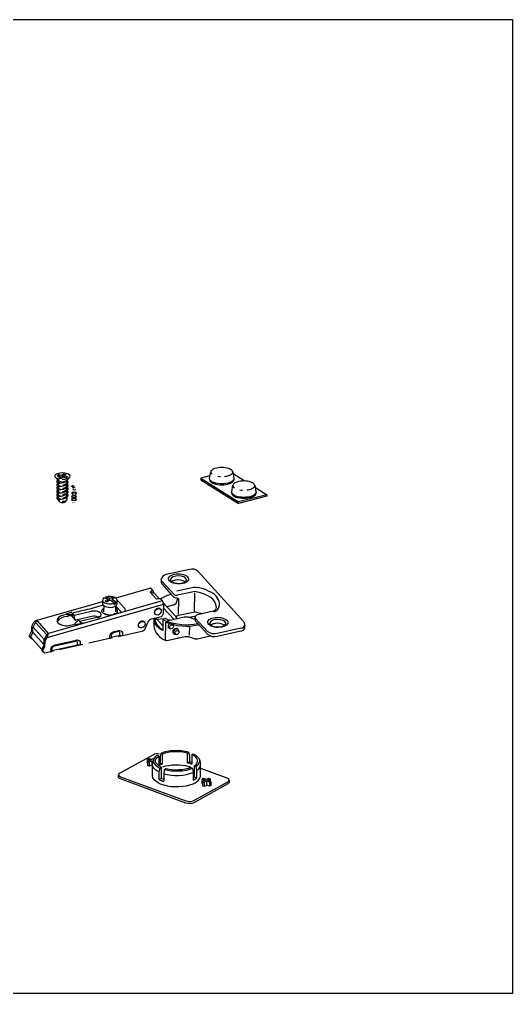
# Model space of a CAD drawing. Header units: centimetres. Extents: x 1543 to 3673, y 1148 to 2594.
# Drawn here: x 2244.13 to 2254.25, y 2525.89 to 2545.89 of the extents above; entities that cross this region are included whole.
import ezdxf

# ---------------------------------------------------------------- set-up
doc = ezdxf.new("R2010")
doc.units = ezdxf.units.CM
doc.linetypes.add('PDF_IMPORT', pattern=[1, 0.8, -0.2])
doc.layers.add('ferramenta', color=250, linetype='Continuous')

msp = doc.modelspace()

# ---------------------------------------------------------------- hatches: boundary and pattern name
at = {"layer": 'ferramenta', "transparency": 33554559}
h = msp.add_hatch(color=256, dxfattribs=at)
h.paths.add_polyline_path([(2245.235, 2536.237), (2245.235, 2536.237), (2245.27, 2536.213), (2245.27, 2536.237)], flags=0)
h.paths.add_polyline_path([(2245.27, 2536.256), (2245.279, 2536.256), (2245.279, 2536.247), (2245.291, 2536.247), (2245.291, 2536.237), (2245.279, 2536.237), (2245.279, 2536.196), (2245.204, 2536.247), (2245.27, 2536.247)], flags=0)
h = msp.add_hatch(color=256, dxfattribs=at)
h.paths.add_polyline_path([(2245.25, 2536.293, 0.419275), (2245.233, 2536.31)], flags=0)
h.paths.add_polyline_path([(2245.288, 2536.275), (2245.258, 2536.297), (2245.257, 2536.297)], flags=0)
h.paths.add_polyline_path([(2245.206, 2536.292, 0.415264), (2245.233, 2536.265)], flags=0)
h.paths.add_polyline_path([(2245.255, 2536.311), (2245.293, 2536.283)], flags=0)
msp.add_hatch(color=256, dxfattribs=at).paths.add_polyline_path([(2245.217, 2535.952), (2245.207, 2535.957), (2245.207, 2535.976), (2245.291, 2535.976), (2245.291, 2535.966), (2245.217, 2535.966)])

# ---------------------------------------------------------------- linework, layer by layer
at = {"layer": 'ferramenta', "transparency": 33554687}
msp.add_lwpolyline([(2234.253, 2545.89), (2254.253, 2545.89), (2254.253, 2525.89), (2234.253, 2525.89)], close=True, dxfattribs=at)
at = {"layer": 'ferramenta', "lineweight": 25, "transparency": 33554687}
for points in [[(2248.507, 2536.605), (2248.532, 2536.468, -0.043809), (2248.533, 2536.46, -0.198855), (2248.52, 2536.427, -0.116535), (2248.445, 2536.381, -0.162287), (2248.121, 2536.381, -0.116535), (2248.046, 2536.427, -0.198855), (2248.033, 2536.46, -0.044362), (2248.034, 2536.468), (2248.059, 2536.605)], [(2248.342, 2536.507, 0.048044), (2248.429, 2536.527, 0.11656), (2248.496, 2536.568, 0.413889), (2248.496, 2536.626, 0.116512), (2248.429, 2536.668, 0.162427), (2248.137, 2536.668, 0.116683), (2248.07, 2536.626, 0.413889), (2248.07, 2536.568, 0.034976), (2248.088, 2536.552)], [(2245.005, 2536.449, 0.005504), (2245.012, 2536.449, 0.080715), (2245.114, 2536.465, 0.116216), (2245.161, 2536.494, 0.413214), (2245.161, 2536.535, 0.116699), (2245.114, 2536.564, 0.162345), (2244.91, 2536.564, 0.11665), (2244.863, 2536.535, 0.414768), (2244.863, 2536.494, 0.116067), (2244.91, 2536.465, 0.030015), (2244.948, 2536.455)], [(2244.863, 2536.495), (2244.929, 2536.425, 0.11576), (2244.955, 2536.409, 0.161825), (2245.069, 2536.409, 0.116837), (2245.095, 2536.425), (2245.162, 2536.495)], [(2244.918, 2536.437, 0.090538), (2244.897, 2536.411, 0.415235), (2244.906, 2536.381, 0.11659), (2244.947, 2536.37, 0.008685), (2244.955, 2536.37, 0.154891), (2245.099, 2536.415, 0.116215), (2245.127, 2536.447, 0.123345), (2245.13, 2536.458, 0.044339), (2245.13, 2536.461)], [(2244.922, 2536.374, 0.106959), (2244.897, 2536.344, 0.415201), (2244.906, 2536.314, 0.11659), (2244.947, 2536.303, 0.008685), (2244.955, 2536.303, 0.154891), (2245.099, 2536.349, 0.116539), (2245.127, 2536.38, 0.412941), (2245.118, 2536.411, 0.048064), (2245.102, 2536.418)], [(2244.952, 2536.511), (2244.938, 2536.547, 0.101842), (2244.911, 2536.529, 0.119134), (2244.906, 2536.521), (2244.969, 2536.507), (2244.937, 2536.483, 0.020191), (2244.942, 2536.481, 0.054171), (2244.989, 2536.471), (2245.021, 2536.496), (2245.085, 2536.482, 0.106606), (2245.114, 2536.501)], [(2244.925, 2536.43), (2244.925, 2536.408, 0.276405), (2244.933, 2536.393, 0.116408), (2244.964, 2536.385)], [(2245.1, 2536.416), (2245.1, 2536.384, -0.124736), (2245.098, 2536.376, -0.116996), (2245.077, 2536.352, -0.095812), (2245.012, 2536.323)], [(2245.029, 2536.494), (2245.036, 2536.558, -0.053601), (2245.082, 2536.548, -0.022598), (2245.088, 2536.546), (2245.055, 2536.522), (2245.118, 2536.508, -0.111268), (2245.114, 2536.501)], [(2248.034, 2536.45, 0.245798), (2248.046, 2536.409, 0.116646), (2248.121, 2536.363, 0.162351), (2248.445, 2536.363, 0.116646), (2248.52, 2536.409, 0.198855), (2248.533, 2536.441, 0.044253), (2248.532, 2536.45)], [(2248.796, 2536.229, 0.048269), (2248.882, 2536.249, 0.116581), (2248.949, 2536.29, 0.41396), (2248.949, 2536.349, 0.116163), (2248.882, 2536.39, 0.162192), (2248.59, 2536.39, 0.116447), (2248.523, 2536.349, 0.413818), (2248.523, 2536.29, 0.035646), (2248.542, 2536.274)], [(2244.922, 2536.307, 0.106959), (2244.897, 2536.277, 0.415573), (2244.906, 2536.247, 0.116571), (2244.947, 2536.236, 0.00579), (2244.955, 2536.236, 0.155013), (2245.099, 2536.282, 0.116862), (2245.127, 2536.314, 0.413826), (2245.118, 2536.344, 0.049129), (2245.102, 2536.351)], [(2244.922, 2536.24, 0.106614), (2244.897, 2536.21, 0.414864), (2244.906, 2536.18, 0.11659), (2244.947, 2536.169, 0.008685), (2244.955, 2536.169, 0.154891), (2245.099, 2536.215, 0.116215), (2245.127, 2536.247, 0.413841), (2245.118, 2536.277, 0.046942), (2245.102, 2536.284)], [(2244.922, 2536.173, 0.10716), (2244.897, 2536.143, 0.415228), (2244.906, 2536.113, 0.11659), (2244.947, 2536.102, 0.008685), (2244.955, 2536.102, 0.154891), (2245.099, 2536.148, 0.115892), (2245.127, 2536.18, 0.413194), (2245.118, 2536.21, 0.046942), (2245.102, 2536.217)], [(2244.925, 2536.373), (2244.925, 2536.341, 0.276333), (2244.933, 2536.326, 0.115799), (2244.964, 2536.318)], [(2244.925, 2536.306), (2244.925, 2536.274, 0.276333), (2244.933, 2536.259, 0.115137), (2244.964, 2536.251), (2244.965, 2536.251)], [(2244.925, 2536.239), (2244.925, 2536.207, 0.276405), (2244.933, 2536.192, 0.115773), (2244.964, 2536.184), (2244.965, 2536.184)], [(2245.1, 2536.349), (2245.1, 2536.317, -0.124736), (2245.098, 2536.309, -0.116996), (2245.077, 2536.285, -0.095678), (2245.012, 2536.256)], [(2245.1, 2536.282), (2245.1, 2536.25, -0.124323), (2245.098, 2536.242, -0.116123), (2245.077, 2536.218, -0.095693), (2245.012, 2536.189)], [(2245.1, 2536.215), (2245.1, 2536.183, -0.124323), (2245.098, 2536.175, -0.116559), (2245.077, 2536.151, -0.095678), (2245.012, 2536.122)], [(2248.96, 2536.327), (2248.985, 2536.19, -0.044253), (2248.986, 2536.182, -0.198855), (2248.973, 2536.149, -0.116535), (2248.898, 2536.103, -0.162351), (2248.574, 2536.103, -0.116535), (2248.5, 2536.149, -0.198855), (2248.486, 2536.182, -0.044249), (2248.487, 2536.19), (2248.512, 2536.327)], [(2244.922, 2536.106, 0.106959), (2244.897, 2536.076, 0.415446), (2244.906, 2536.046, 0.116571), (2244.947, 2536.035, 0.005791), (2244.955, 2536.035, 0.155022), (2245.099, 2536.081, 0.116539), (2245.127, 2536.113, 0.412941), (2245.118, 2536.143, 0.048064), (2245.102, 2536.15)], [(2244.925, 2536.172), (2244.925, 2536.14, 0.276405), (2244.933, 2536.125, 0.116726), (2244.964, 2536.117)], [(2244.925, 2536.105), (2244.925, 2536.073, 0.27602), (2244.933, 2536.059, 0.115799), (2244.964, 2536.05)], [(2244.925, 2536.039), (2244.925, 2536.028, 0.199695), (2244.929, 2536.017, 0.115815), (2244.955, 2536.001, 0.002514), (2244.959, 2536)], [(2244.927, 2536.02), (2244.941, 2535.996, 0.068393), (2244.943, 2535.994, 0.115928), (2244.965, 2535.98, 0.162378), (2245.059, 2535.98, 0.115928), (2245.081, 2535.994, 0.063007), (2245.083, 2535.996), (2245.097, 2536.02)], [(2245.1, 2536.148), (2245.1, 2536.116, -0.124736), (2245.098, 2536.108, -0.116996), (2245.077, 2536.084, -0.095678), (2245.012, 2536.055)], [(2245.1, 2536.081), (2245.1, 2536.028, -0.198512), (2245.095, 2536.017, -0.116105), (2245.069, 2536.001, -0.080257), (2245.012, 2535.992)], [(2248.487, 2536.172, 0.245919), (2248.5, 2536.131, 0.116535), (2248.574, 2536.085, 0.162224), (2248.898, 2536.085, 0.116535), (2248.973, 2536.131, 0.198937), (2248.986, 2536.164, 0.044178), (2248.985, 2536.172)], [(2248.758, 2533.402), (2248.759, 2533.458, 0.190265), (2248.734, 2533.522), (2247.799, 2534.556, 0.254061), (2247.622, 2534.599), (2247.142, 2534.491, 0.355495), (2247.041, 2534.389), (2247.04, 2534.333, 0.192696), (2247.054, 2534.299), (2247.247, 2534.085)], [(2247.017, 2533.997, -0.029838), (2246.998, 2533.993, -0.026477), (2246.942, 2533.99), (2246.814, 2534.131), (2246.866, 2534.119), (2246.882, 2534.114), (2246.882, 2534.12, 0.164459), (2246.868, 2534.167), (2246.831, 2534.208, 0.279508), (2246.818, 2534.214), (2246.107, 2534.011)], [(2247.757, 2534.141, 0.101124), (2247.699, 2534.14), (2247.371, 2534.067, -0.233303), (2247.304, 2534.08), (2247.055, 2534.356, -0.194323), (2247.041, 2534.389)], [(2247.538, 2534.339), (2247.537, 2534.339, -0.090973), (2247.472, 2534.313, -0.193462), (2247.249, 2534.343), (2247.249, 2534.343)], [(2247.536, 2534.338, 0.220337), (2247.323, 2534.376, 0.120608), (2247.251, 2534.343)], [(2247.358, 2534.157), (2247.673, 2534.227, -0.100979), (2247.78, 2534.229)], [(2247.396, 2533.677), (2247.4, 2533.995, 0.031464), (2247.371, 2534.003, 0.020382), (2247.345, 2534.008, -0.183329), (2247.304, 2534.023), (2247.247, 2534.085, 0.084186), (2247.025, 2533.993), (2247.062, 2533.952), (2244.727, 2533.285), (2244.496, 2533.541, 0.198447), (2244.44, 2533.531, 0.093922), (2244.419, 2533.505), (2244.384, 2533.441, 0.118685), (2244.378, 2533.42), (2244.377, 2533.336, -0.118032), (2244.371, 2533.315), (2244.334, 2533.249, 0.117232), (2244.33, 2533.231), (2244.33, 2533.231)], [(2245.944, 2533.943), (2245.945, 2533.986, 0.038699), (2245.892, 2533.948, 0.093707), (2245.927, 2533.93, -0.03862), (2245.98, 2533.967), (2245.981, 2534.01, 0.089353), (2245.9, 2534.029), (2245.899, 2534.009), (2245.906, 2534.005)], [(2245.981, 2534.01, -0.044343), (2245.994, 2534.01, -0.054071), (2246.047, 2534.024, -0.088744), (2246.082, 2534.006, 0.055493), (2246.03, 2533.991)], [(2246.868, 2534.167, 0.05096), (2246.851, 2534.16, 0.061765), (2246.814, 2534.131)], [(2247.004, 2533.994), (2246.891, 2534.118, 0.100466), (2246.882, 2534.124)], [(2244.654, 2533.114, -0.124739), (2244.66, 2533.135), (2244.695, 2533.199), (2247.084, 2533.882), (2247.081, 2533.697, -0.328918), (2247.011, 2533.617), (2246.837, 2533.577, 0.22942), (2246.774, 2533.526), (2246.706, 2533.378, -0.228885), (2246.644, 2533.326)], [(2245.851, 2533.861), (2245.616, 2533.794, 0.001142), (2245.247, 2533.708, 0.187768), (2245.222, 2533.692)], [(2245.835, 2533.968), (2245.834, 2533.897, 0.282928), (2245.878, 2533.842)], [(2245.98, 2533.967, 0.041392), (2245.994, 2533.967, -0.058405), (2246.074, 2533.901), (2246.074, 2533.881, 0.066716), (2246.11, 2533.899), (2246.11, 2533.919, 0.058188), (2246.03, 2533.985), (2246.029, 2533.942), (2246.029, 2533.943)], [(2248.171, 2533.835, -0.155331), (2248.141, 2533.754, -0.123169), (2248.106, 2533.739), (2247.784, 2533.667, 0.348814), (2247.735, 2533.609), (2247.735, 2533.553, 0.199875), (2247.739, 2533.542), (2247.795, 2533.48, -0.143475), (2247.134, 2533.536, -0.024038), (2247.075, 2533.564), (2247.072, 2533.342, -0.218274), (2246.893, 2533.539), (2246.894, 2533.59)], [(2247.4, 2533.995, 0.289041), (2247.357, 2533.964), (2247.348, 2533.913, -0.280849), (2247.275, 2533.861), (2247.152, 2533.833)], [(2245.28, 2533.558, -0.416424), (2245.263, 2533.576), (2245.264, 2533.597, -0.186336), (2245.238, 2533.6, -0.050646), (2245.222, 2533.616), (2245.22, 2533.638, 0.067788), (2245.123, 2533.649), (2245.125, 2533.627, 0.27265), (2244.903, 2533.527)], [(2245.238, 2533.654, 0.099567), (2245.098, 2533.67), (2245.092, 2533.676, -0.413286), (2245.092, 2533.688, -0.154507), (2245.107, 2533.696), (2245.176, 2533.716, -0.253817), (2245.206, 2533.71), (2245.207, 2533.709)], [(2245.252, 2533.658), (2245.252, 2533.627, 0.10486), (2245.258, 2533.607)], [(2245.743, 2533.618, 0.182232), (2245.617, 2533.633), (2245.286, 2533.559)], [(2246.111, 2533.69, 0.417342), (2246.14, 2533.764, 0.19112), (2246.11, 2533.793)], [(2247.024, 2533.783), (2247.023, 2533.784), (2247.02, 2533.786), (2247.017, 2533.789), (2247.014, 2533.791), (2247.011, 2533.793), (2247.007, 2533.795), (2247.003, 2533.796), (2246.999, 2533.798), (2246.995, 2533.798), (2246.991, 2533.799), (2246.987, 2533.799), (2246.982, 2533.799), (2246.978, 2533.799), (2246.974, 2533.798), (2246.969, 2533.797), (2246.964, 2533.796), (2246.96, 2533.795), (2246.955, 2533.793), (2246.951, 2533.791), (2246.946, 2533.789), (2246.942, 2533.787), (2246.938, 2533.784), (2246.934, 2533.781), (2246.93, 2533.778), (2246.926, 2533.775), (2246.923, 2533.771), (2246.92, 2533.767), (2246.916, 2533.763), (2246.914, 2533.759), (2246.911, 2533.755), (2246.908, 2533.751), (2246.906, 2533.747), (2246.904, 2533.742), (2246.903, 2533.738), (2246.901, 2533.734), (2246.9, 2533.729), (2246.9, 2533.725), (2246.899, 2533.72), (2246.899, 2533.716), (2246.899, 2533.712), (2246.9, 2533.708), (2246.9, 2533.704), (2246.901, 2533.7), (2246.903, 2533.696, 0.083741), (2246.911, 2533.682), (2246.916, 2533.677)], [(2247.735, 2533.572, -0.040591), (2247.712, 2533.578), (2247.629, 2533.609, 0.139254), (2247.514, 2533.616), (2247.16, 2533.536)], [(2247.349, 2533.61), (2247.351, 2533.625, -0.276229), (2247.395, 2533.656), (2247.693, 2533.723, -0.102892), (2247.751, 2533.724, -0.033992), (2247.882, 2533.689)], [(2248.672, 2533.39), (2248.191, 2533.283, -0.236917), (2247.99, 2533.322), (2247.74, 2533.598, -0.183912), (2247.735, 2533.609)], [(2248.106, 2533.739, -0.279263), (2248.121, 2533.732, 0.16985), (2248.194, 2533.771)], [(2244.636, 2533.162), (2244.408, 2533.414), (2244.461, 2533.509, -0.137316), (2244.485, 2533.533), (2244.482, 2533.537), (2244.481, 2533.531)], [(2245.247, 2533.597), (2245.247, 2533.593, 0.192693), (2245.252, 2533.581), (2245.268, 2533.564)], [(2245.387, 2533.509), (2245.342, 2533.56, 0.214216), (2245.327, 2533.564), (2245.326, 2533.559, -0.181997), (2245.281, 2533.501, 0.136181), (2245.267, 2533.483), (2245.273, 2533.476, 0.253655), (2245.306, 2533.471), (2245.375, 2533.491)], [(2246.89, 2533.589), (2246.888, 2533.441, 0.303855), (2247.138, 2533.14, -0.234138), (2247.129, 2533.179), (2247.134, 2533.514, 0.14355), (2247.795, 2533.458, 0.135446), (2247.809, 2533.465)], [(2246.918, 2533.589), (2246.918, 2533.545, 0.215957), (2247.072, 2533.361)], [(2247.795, 2533.48), (2247.989, 2533.266, 0.237316), (2248.19, 2533.226), (2248.671, 2533.334)], [(2248.345, 2533.446), (2248.345, 2533.446, -0.091138), (2248.279, 2533.42, -0.19341), (2248.056, 2533.45), (2248.057, 2533.45)], [(2248.343, 2533.446, 0.220131), (2248.131, 2533.483, 0.122187), (2248.058, 2533.45)], [(2244.396, 2533.161), (2244.361, 2533.187, -0.242714), (2244.351, 2533.208), (2244.351, 2533.208)], [(2244.401, 2533.309, -0.118231), (2244.395, 2533.288), (2244.354, 2533.212), (2244.581, 2532.961)], [(2244.632, 2533.054), (2244.633, 2533.138, -0.122364), (2244.639, 2533.159), (2244.691, 2533.254, -0.137542), (2244.715, 2533.278)], [(2244.695, 2533.199, 0.077144), (2244.709, 2533.235, -0.091926), (2244.727, 2533.285)], [(2246.01, 2533.204), (2246.192, 2533.245), (2246.193, 2533.288, 0.291121), (2246.176, 2533.318, 0.179166), (2246.154, 2533.32), (2246.063, 2533.299, 0.31878), (2246.011, 2533.242), (2246.01, 2533.199, -0.326142), (2245.984, 2533.178), (2245.985, 2533.221)], [(2245.985, 2533.221, -0.331419), (2246.072, 2533.322), (2246.163, 2533.343, -0.0864), (2246.185, 2533.346, -0.414351), (2246.248, 2533.28), (2246.247, 2533.237, -0.189764), (2246.192, 2533.245)], [(2247.138, 2533.14, 0.159635), (2247.157, 2533.138), (2247.377, 2533.188), (2247.38, 2533.189), (2247.384, 2533.19), (2247.389, 2533.191), (2247.393, 2533.192), (2247.396, 2533.193), (2247.399, 2533.194), (2247.401, 2533.194), (2247.503, 2533.217, -0.057694), (2247.559, 2533.221, -0.080547), (2247.633, 2533.208), (2247.717, 2533.177, 0.140354), (2247.782, 2533.173), (2248.047, 2533.232)], [(2244.632, 2533.054, -0.116358), (2244.626, 2533.033), (2244.589, 2532.967, 0.121786), (2244.585, 2532.949), (2244.585, 2532.949, 0.196609), (2244.591, 2532.931), (2244.612, 2532.908)], [(2244.606, 2532.926), (2244.606, 2532.926, -0.118597), (2244.611, 2532.943), (2244.647, 2533.01, 0.127626), (2244.653, 2533.031), (2244.654, 2533.114)], [(2244.771, 2532.949, -0.330793), (2244.859, 2533.05), (2245.293, 2533.148, -0.083126), (2245.315, 2533.151, -0.414024), (2245.378, 2533.085), (2245.378, 2533.042, -0.190898), (2245.323, 2533.049)], [(2244.771, 2532.949), (2244.771, 2532.906, 0.319896), (2244.797, 2532.926), (2244.798, 2532.97, -0.316754), (2244.849, 2533.027), (2245.285, 2533.125)], [(2244.797, 2532.931), (2245.323, 2533.049), (2245.323, 2533.093, 0.292088), (2245.306, 2533.123)], [(2247.06, 2530.602, 0.026261), (2247.02, 2530.583, 0.014119), (2247.003, 2530.573)], [(2247.665, 2530.593, 0.022588), (2247.625, 2530.61, 0.020872), (2247.579, 2530.625)], [(2246.993, 2530.282, 0.023646), (2247.042, 2530.261, 0.018976), (2247.091, 2530.245)], [(2246.993, 2530.208, 0.024006), (2247.042, 2530.188, 0.018977), (2247.091, 2530.172)], [(2247.041, 2530.31, 0.007169), (2247.055, 2530.305, 0.013375), (2247.086, 2530.295)], [(2247.693, 2530.198, 0.024527), (2247.735, 2530.218, 0.031018), (2247.773, 2530.242)], [(2247.696, 2530.273, 0.023334), (2247.735, 2530.292, 0.029088), (2247.77, 2530.313)]]:
    msp.add_lwpolyline(points, format="xyb", dxfattribs=at)
for points in [[(2244.938, 2536.547), (2245.003, 2536.533)], [(2244.981, 2536.472), (2244.969, 2536.507)], [(2245.036, 2536.558), (2245.003, 2536.533)], [(2245.007, 2536.485), (2245.003, 2536.533)], [(2245.046, 2536.49), (2245.055, 2536.522)], [(2248.035, 2536.519), (2247.853, 2536.472)], [(2247.853, 2536.472), (2248.627, 2535.984)], [(2247.853, 2536.472), (2247.853, 2536.439), (2248.627, 2535.952)], [(2248.519, 2536.566), (2248.746, 2536.423)], [(2248.974, 2536.28), (2249.207, 2536.132)], [(2249.207, 2536.132), (2248.627, 2535.984)], [(2249.207, 2536.132), (2249.207, 2536.1), (2248.627, 2535.952)], [(2248.627, 2535.952), (2248.627, 2535.984)], [(2245.896, 2534.008), (2245.899, 2534.009)], [(2246.891, 2534.118), (2247.003, 2533.994)], [(2247.724, 2533.743), (2247.729, 2534.119)], [(2245.835, 2533.933), (2244.457, 2533.54)], [(2245.859, 2533.854), (2245.857, 2533.729)], [(2245.945, 2533.986), (2245.945, 2533.993)], [(2246.074, 2533.918), (2246.11, 2533.899)], [(2246.109, 2533.725), (2246.111, 2533.851)], [(2246.224, 2533.722), (2246.111, 2533.847)], [(2246.137, 2533.893), (2246.138, 2533.963)], [(2246.148, 2533.955), (2246.296, 2533.791)], [(2247.162, 2533.822), (2247.081, 2533.911)], [(2247.303, 2533.568), (2247.083, 2533.809)], [(2247.337, 2533.629), (2247.162, 2533.822)], [(2247.162, 2533.822), (2247.162, 2533.822), (2247.162, 2533.822)], [(2247.162, 2533.822), (2247.162, 2533.822)], [(2245.252, 2533.658), (2245.207, 2533.709), (2245.192, 2533.725)], [(2245.22, 2533.618), (2245.225, 2533.612)], [(2245.252, 2533.659), (2245.602, 2533.738)], [(2245.715, 2533.608), (2245.368, 2533.531)], [(2245.768, 2533.637), (2245.768, 2533.637), (2245.768, 2533.636), (2245.768, 2533.636), (2245.768, 2533.635), (2245.767, 2533.634), (2245.766, 2533.633), (2245.765, 2533.632), (2245.764, 2533.631), (2245.763, 2533.629), (2245.761, 2533.628), (2245.759, 2533.626), (2245.757, 2533.625), (2245.754, 2533.623), (2245.751, 2533.622), (2245.748, 2533.62), (2245.745, 2533.618), (2245.741, 2533.617), (2245.738, 2533.615), (2245.734, 2533.614), (2245.729, 2533.612), (2245.725, 2533.611), (2245.72, 2533.61), (2245.716, 2533.609), (2245.715, 2533.608)], [(2246.009, 2533.661), (2246.003, 2533.66), (2245.996, 2533.66), (2245.988, 2533.66), (2245.981, 2533.66), (2245.974, 2533.66), (2245.967, 2533.661), (2245.959, 2533.661), (2245.952, 2533.662), (2245.945, 2533.663), (2245.938, 2533.664), (2245.931, 2533.665), (2245.924, 2533.667), (2245.917, 2533.668), (2245.911, 2533.67), (2245.904, 2533.671), (2245.898, 2533.673), (2245.892, 2533.676), (2245.886, 2533.678), (2245.88, 2533.68), (2245.875, 2533.683), (2245.869, 2533.685), (2245.864, 2533.688), (2245.859, 2533.691), (2245.855, 2533.694), (2245.85, 2533.697), (2245.846, 2533.7), (2245.842, 2533.703), (2245.839, 2533.706), (2245.836, 2533.71), (2245.833, 2533.713), (2245.83, 2533.717), (2245.828, 2533.72), (2245.826, 2533.724), (2245.824, 2533.727), (2245.823, 2533.731), (2245.822, 2533.735), (2245.821, 2533.738), (2245.821, 2533.742), (2245.821, 2533.746), (2245.821, 2533.75), (2245.822, 2533.753), (2245.822, 2533.757), (2245.824, 2533.761), (2245.825, 2533.764), (2245.827, 2533.768), (2245.829, 2533.771), (2245.832, 2533.775), (2245.835, 2533.778), (2245.838, 2533.781), (2245.841, 2533.785), (2245.845, 2533.788), (2245.849, 2533.791), (2245.853, 2533.794), (2245.858, 2533.797), (2245.858, 2533.797)], [(2246.247, 2533.721), (2246.01, 2533.653), (2245.824, 2533.6)], [(2247.028, 2533.778), (2247.024, 2533.783)], [(2247.336, 2533.629), (2247.337, 2533.629)], [(2247.363, 2533.582), (2247.345, 2533.617)], [(2247.607, 2533.615), (2247.724, 2533.641)], [(2247.612, 2533.614), (2247.724, 2533.639)], [(2247.724, 2533.641), (2247.738, 2533.626)], [(2247.724, 2533.641), (2247.724, 2533.639), (2247.738, 2533.624)], [(2244.688, 2533.258), (2244.461, 2533.509)], [(2246.691, 2533.518), (2246.691, 2533.518), (2246.688, 2533.521), (2246.685, 2533.524), (2246.682, 2533.526), (2246.678, 2533.528), (2246.675, 2533.53), (2246.671, 2533.531), (2246.667, 2533.532), (2246.663, 2533.533), (2246.658, 2533.534), (2246.654, 2533.534), (2246.65, 2533.534), (2246.645, 2533.534), (2246.641, 2533.533), (2246.636, 2533.532), (2246.632, 2533.531), (2246.627, 2533.53), (2246.623, 2533.528), (2246.618, 2533.526), (2246.614, 2533.524), (2246.61, 2533.521), (2246.605, 2533.519), (2246.601, 2533.516), (2246.598, 2533.512), (2246.594, 2533.509), (2246.59, 2533.506), (2246.587, 2533.502), (2246.584, 2533.498), (2246.581, 2533.494), (2246.578, 2533.49), (2246.576, 2533.486), (2246.574, 2533.481), (2246.572, 2533.477), (2246.57, 2533.473), (2246.569, 2533.468), (2246.568, 2533.464), (2246.567, 2533.459), (2246.567, 2533.455), (2246.567, 2533.451), (2246.567, 2533.446), (2246.567, 2533.442), (2246.568, 2533.438), (2246.569, 2533.434), (2246.57, 2533.43), (2246.572, 2533.427), (2246.574, 2533.423), (2246.576, 2533.42), (2246.578, 2533.417), (2246.579, 2533.416)], [(2246.579, 2533.416), (2246.583, 2533.412)], [(2246.696, 2533.513), (2246.691, 2533.518)], [(2246.926, 2533.596), (2246.94, 2533.58)], [(2246.943, 2533.579), (2247.114, 2533.591)], [(2246.948, 2533.58), (2247.073, 2533.441)], [(2247.119, 2533.589), (2247.115, 2533.59)], [(2247.232, 2533.552), (2247.116, 2533.59)], [(2247.177, 2533.414), (2247.189, 2533.4)], [(2247.289, 2533.465), (2247.289, 2533.462), (2247.289, 2533.461)], [(2247.293, 2533.437), (2247.289, 2533.461)], [(2247.618, 2533.437), (2247.615, 2533.25)], [(2244.336, 2533.213), (2244.357, 2533.19)], [(2244.629, 2533.058), (2244.401, 2533.309), (2244.402, 2533.393)], [(2247.208, 2533.388), (2247.232, 2533.382)], [(2247.284, 2533.297), (2247.301, 2533.278)], [(2247.315, 2533.354), (2247.311, 2533.35), (2247.308, 2533.347), (2247.305, 2533.344), (2247.303, 2533.34), (2247.3, 2533.336), (2247.298, 2533.333), (2247.296, 2533.329), (2247.295, 2533.325), (2247.294, 2533.321), (2247.293, 2533.317), (2247.292, 2533.313), (2247.291, 2533.309), (2247.291, 2533.305), (2247.291, 2533.301), (2247.292, 2533.297), (2247.293, 2533.294), (2247.294, 2533.29), (2247.295, 2533.287), (2247.297, 2533.284), (2247.299, 2533.281), (2247.301, 2533.278), (2247.303, 2533.275), (2247.306, 2533.273), (2247.309, 2533.271), (2247.312, 2533.269), (2247.315, 2533.268), (2247.319, 2533.267), (2247.321, 2533.266), (2247.344, 2533.26)], [(2247.392, 2533.359), (2247.374, 2533.379)], [(2247.405, 2533.316), (2247.402, 2533.339)], [(2244.399, 2533.162), (2244.396, 2533.161)], [(2244.586, 2532.959), (2244.581, 2532.961)], [(2244.651, 2532.879), (2244.616, 2532.905)], [(2247.059, 2530.806), (2247.031, 2530.819), (2247.018, 2530.754), (2247.018, 2530.62)], [(2247.062, 2530.805), (2247.062, 2530.604)], [(2247.579, 2530.626), (2247.579, 2530.828)], [(2247.58, 2530.828), (2247.602, 2530.845), (2247.62, 2530.776), (2247.62, 2530.652)], [(2247.669, 2530.798), (2247.697, 2530.811)], [(2246.878, 2530.791), (2246.187, 2530.417)], [(2246.776, 2530.718), (2246.755, 2530.707)], [(2246.755, 2530.616), (2246.755, 2530.705)], [(2246.756, 2530.704), (2246.81, 2530.684)], [(2246.761, 2530.612), (2246.756, 2530.614)], [(2246.765, 2530.566), (2246.765, 2530.656)], [(2246.811, 2530.682), (2246.766, 2530.657)], [(2246.767, 2530.655), (2246.792, 2530.646)], [(2246.836, 2530.698), (2246.781, 2530.718)], [(2246.795, 2530.645), (2246.795, 2530.558)], [(2246.797, 2530.646), (2246.842, 2530.67)], [(2246.879, 2530.719), (2246.842, 2530.698)], [(2246.844, 2530.667), (2246.844, 2530.603)], [(2246.847, 2530.671), (2246.856, 2530.667)], [(2246.883, 2530.683), (2246.864, 2530.606)], [(2246.989, 2530.77), (2246.957, 2530.779)], [(2246.99, 2530.767), (2246.99, 2530.582)], [(2247.018, 2530.62), (2247.055, 2530.605)], [(2247.583, 2530.626), (2247.616, 2530.645)], [(2247.668, 2530.796), (2247.668, 2530.596)], [(2247.823, 2530.693), (2247.844, 2530.613)], [(2246.792, 2530.556), (2246.767, 2530.565)], [(2246.842, 2530.58), (2246.797, 2530.556)], [(2246.862, 2530.36), (2246.862, 2530.584)], [(2246.992, 2530.437), (2246.992, 2530.282)], [(2247.008, 2530.52), (2246.993, 2530.44)], [(2247.008, 2530.52), (2247.038, 2530.537)], [(2247.038, 2530.535), (2247.038, 2530.308)], [(2247.102, 2530.485), (2247.091, 2530.403)], [(2247.091, 2530.402), (2247.091, 2530.248)], [(2247.102, 2530.486), (2247.126, 2530.503)], [(2247.136, 2530.504), (2247.129, 2530.506)], [(2247.654, 2530.529), (2247.681, 2530.511), (2247.696, 2530.43), (2247.696, 2530.274)], [(2247.77, 2530.316), (2247.77, 2530.473), (2247.755, 2530.551), (2247.719, 2530.564), (2247.719, 2530.336)], [(2247.847, 2530.356), (2247.847, 2530.586)], [(2248.391, 2530.313), (2247.853, 2530.507)], [(2246.16, 2530.337), (2246.16, 2530.379)], [(2246.203, 2530.342), (2247.542, 2529.847)], [(2247.542, 2529.801), (2246.203, 2530.299)], [(2246.996, 2530.284), (2247.038, 2530.308)], [(2247.708, 2529.855), (2248.408, 2530.238)], [(2247.719, 2530.336), (2247.72, 2530.336)], [(2247.72, 2530.336), (2247.77, 2530.316)], [(2247.903, 2530.302), (2247.882, 2530.291)], [(2247.882, 2530.2), (2247.882, 2530.289)], [(2247.883, 2530.289), (2247.937, 2530.268)], [(2247.938, 2530.266), (2247.893, 2530.241)], [(2247.893, 2530.15), (2247.893, 2530.24)], [(2247.894, 2530.239), (2247.919, 2530.23)], [(2247.963, 2530.282), (2247.908, 2530.303)], [(2247.922, 2530.229), (2247.922, 2530.142)], [(2247.924, 2530.23), (2247.969, 2530.254)], [(2248.013, 2530.307), (2247.969, 2530.283)], [(2247.971, 2530.252), (2247.971, 2530.165)], [(2247.974, 2530.255), (2248.029, 2530.235)], [(2247.998, 2530.271), (2248.044, 2530.296)], [(2248.054, 2530.248), (2247.999, 2530.268)], [(2248.043, 2530.298), (2248.019, 2530.307)], [(2248.031, 2530.234), (2248.031, 2530.148)], [(2248.034, 2530.235), (2248.054, 2530.246)], [(2248.044, 2530.297), (2248.044, 2530.256)], [(2248.055, 2530.246), (2248.055, 2530.157)], [(2248.434, 2530.271), (2248.434, 2530.227)], [(2248.408, 2530.194), (2247.708, 2529.808)], [(2247.888, 2530.197), (2247.883, 2530.199)], [(2247.919, 2530.14), (2247.894, 2530.149)], [(2247.969, 2530.164), (2247.924, 2530.14)], [(2248.029, 2530.145), (2247.974, 2530.165)], [(2248.054, 2530.156), (2248.034, 2530.145)]]:
    msp.add_lwpolyline(points, dxfattribs=at)
at = {"layer": 'ferramenta', "linetype": 'PDF_IMPORT', "lineweight": 25, "ltscale": 0.621471, "transparency": 33554687}
msp.add_lwpolyline([(2246.644, 2533.326), (2244.651, 2532.879)], dxfattribs=at)
at = {"layer": 'ferramenta', "lineweight": 25, "transparency": 33554687}
for centre, radius, start, end in [((2248.282, 2536.955), 0.452, 259.8767, 266.5929), ((2248.736, 2536.683), 0.458, 259.9215, 266.5482), ((2245.852, 2533.779), 0.233, 66.5931, 87.122), ((2245.954, 2533.989), 0.00997, 160.0947, 199.6695), ((2246.968, 2533.885), 0.116, 358.5364, 35.5245), ((2245.52, 2533.91), 0.419, 219.6266, 224.6895), ((2245.985, 2533.865), 0.201, 234.7349, 303.4798), ((2245.414, 2533.612), 0.113, 260.0705, 284.6075), ((2247.394, 2534.134), 0.648, 242.0646, 247.2482), ((2247.318, 2533.318), 0.0405, 177.6473, 232.5643), ((2247.221, 2530.142), 0.521, 113.1355, 115.7188), ((2247.426, 2529.976), 0.699, 70.3132, 73.7622), ((2247.431, 2529.889), 0.683, 72.9417, 74.6679), ((2247.497, 2530.742), 0.464, 296.0011, 298.6323)]:
    msp.add_arc(centre, radius, start, end, dxfattribs=at)
for centre, major_axis, ratio, start_param, end_param in [((2247.394, 2534.404), (-0.205, 0.003), 0.507848, 2.013326, 8.296511), ((2247.394, 2534.382), (-0.164, 0.003), 0.507674, 2.566826, 6.859962), ((2247.55, 2533.902), (-0.687, 0.012), 0.509173, 2.793114, 4.38021), ((2245.987, 2533.966), (-0.152, 0.002), 0.508244, 5.667754, 8.466108), ((2245.986, 2533.965), (-0.152, 0.002), 0.507974, 2.528311, 5.329282), ((2247.543, 2533.843), (-0.628, 0.008), 0.507716, 3.141556, 4.371125), ((2245.986, 2533.895), (-0.151, 0.002), 0.508786, 0.787141, 3.1397), ((2246.972, 2533.728), (0.0561, 0.0509), 0.778496, 2.853438, 9.136623), ((2245.114, 2533.557), (0.215, 0.012), 0.52973, 1.616512, 5.47747), ((2245.663, 2533.671), (-0.144, 0.002), 0.508055, 2.014716, 5.152716), ((2246.206, 2533.766), (0.0994, 0.0062), 0.5183, 5.108261, 6.66955), ((2248.202, 2533.511), (-0.205, 0.003), 0.507667, 2.012481, 8.295666), ((2245.371, 2533.502), (0.0186, 0.0034), 0.601553, 4.821652, 6.68468), ((2246.639, 2533.462), (0.0563, 0.0506), 0.779276, 6.0376, 12.320785), ((2247.234, 2533.441), (0.0437, 0.0416), 0.778981, 1.296755, 3.593332), ((2247.252, 2533.422), (0.0345, 0.031), 0.779251, 4.723608, 11.006793), ((2248.201, 2533.489), (-0.164, 0.003), 0.508276, 2.5672, 6.858485), ((2248.526, 2533.431), (-0.232, 0.034), 0.435925, 2.304655, 3.183095), ((2248.635, 2533.453), (0.124, 0.008), 0.537775, 4.97301, 6.244827), ((2247.334, 2533.332), (0.0457, 0.0418), 0.78189, 6.124889, 8.788591), ((2247.347, 2533.32), (0.0454, 0.039), 0.787413, 5.829854, 7.901722), ((2247.364, 2533.3), (0.0345, 0.0311), 0.778346, 1.578719, 7.861904)]:
    msp.add_ellipse(centre, major_axis=major_axis, ratio=ratio, start_param=start_param, end_param=end_param, dxfattribs=at)
for points in [[(2244.964, 2536.385), (2244.964, 2536.385), (2244.964, 2536.385), (2244.965, 2536.385)], [(2244.964, 2536.318), (2244.964, 2536.318), (2244.964, 2536.318), (2244.965, 2536.318)], [(2245.206, 2536.292), (2245.206, 2536.307), (2245.218, 2536.32), (2245.232, 2536.32)], [(2245.233, 2536.31), (2245.224, 2536.31), (2245.215, 2536.302), (2245.215, 2536.293)], [(2245.215, 2536.293), (2245.215, 2536.283), (2245.223, 2536.275), (2245.233, 2536.275)], [(2245.232, 2536.32), (2245.241, 2536.32), (2245.248, 2536.316), (2245.255, 2536.311)], [(2245.233, 2536.275), (2245.243, 2536.275), (2245.25, 2536.284), (2245.25, 2536.293)], [(2245.259, 2536.289), (2245.259, 2536.275), (2245.247, 2536.265), (2245.233, 2536.265)], [(2245.257, 2536.297), (2245.259, 2536.295), (2245.259, 2536.292), (2245.259, 2536.289)], [(2244.964, 2536.117), (2244.964, 2536.117), (2244.964, 2536.117), (2244.965, 2536.117)], [(2244.964, 2536.05), (2244.964, 2536.05), (2244.964, 2536.05), (2244.965, 2536.05)], [(2245.206, 2536.163), (2245.206, 2536.177), (2245.214, 2536.188), (2245.228, 2536.188)], [(2245.227, 2536.139), (2245.213, 2536.141), (2245.206, 2536.15), (2245.206, 2536.163)], [(2245.206, 2536.098), (2245.206, 2536.12), (2245.232, 2536.128), (2245.249, 2536.128)], [(2245.249, 2536.069), (2245.232, 2536.069), (2245.206, 2536.077), (2245.206, 2536.098)], [(2245.206, 2536.034), (2245.206, 2536.056), (2245.232, 2536.063), (2245.249, 2536.063)], [(2245.249, 2536.005), (2245.232, 2536.005), (2245.206, 2536.013), (2245.206, 2536.034)], [(2245.229, 2536.178), (2245.221, 2536.178), (2245.215, 2536.171), (2245.215, 2536.163)], [(2245.215, 2536.163), (2245.215, 2536.155), (2245.22, 2536.15), (2245.227, 2536.149)], [(2245.249, 2536.118), (2245.238, 2536.118), (2245.215, 2536.113), (2245.215, 2536.098)], [(2245.215, 2536.098), (2245.215, 2536.083), (2245.238, 2536.079), (2245.249, 2536.079)], [(2245.249, 2536.053), (2245.238, 2536.053), (2245.215, 2536.049), (2245.215, 2536.034)], [(2245.215, 2536.034), (2245.215, 2536.019), (2245.238, 2536.015), (2245.249, 2536.015)], [(2245.228, 2536.188), (2245.236, 2536.188), (2245.243, 2536.184), (2245.247, 2536.177)], [(2245.243, 2536.161), (2245.243, 2536.17), (2245.239, 2536.178), (2245.229, 2536.178)], [(2245.247, 2536.177), (2245.251, 2536.185), (2245.259, 2536.189), (2245.268, 2536.189)], [(2245.249, 2536.128), (2245.266, 2536.128), (2245.293, 2536.12), (2245.293, 2536.098)], [(2245.284, 2536.098), (2245.284, 2536.113), (2245.261, 2536.118), (2245.249, 2536.118)], [(2245.249, 2536.079), (2245.261, 2536.079), (2245.284, 2536.083), (2245.284, 2536.098)], [(2245.293, 2536.098), (2245.293, 2536.077), (2245.266, 2536.069), (2245.249, 2536.069)], [(2245.249, 2536.063), (2245.266, 2536.063), (2245.293, 2536.056), (2245.293, 2536.034)], [(2245.284, 2536.034), (2245.284, 2536.049), (2245.261, 2536.053), (2245.249, 2536.053)], [(2245.249, 2536.015), (2245.261, 2536.015), (2245.284, 2536.019), (2245.284, 2536.034)], [(2245.293, 2536.034), (2245.293, 2536.013), (2245.266, 2536.005), (2245.249, 2536.005)], [(2245.267, 2536.179), (2245.257, 2536.179), (2245.25, 2536.171), (2245.251, 2536.161)], [(2245.284, 2536.163), (2245.284, 2536.172), (2245.277, 2536.179), (2245.267, 2536.179)], [(2245.268, 2536.189), (2245.284, 2536.189), (2245.293, 2536.177), (2245.293, 2536.162)], [(2245.271, 2536.147), (2245.279, 2536.148), (2245.284, 2536.155), (2245.284, 2536.163)], [(2245.293, 2536.162), (2245.293, 2536.149), (2245.284, 2536.137), (2245.271, 2536.136)], [(2245.008, 2535.992), (2245.01, 2535.992), (2245.011, 2535.992), (2245.012, 2535.992)], [(2246.03, 2533.985), (2246.03, 2533.987), (2246.03, 2533.989), (2246.03, 2533.991)], [(2246.148, 2533.955), (2246.145, 2533.959), (2246.142, 2533.961), (2246.138, 2533.964)], [(2247.025, 2533.993), (2247.023, 2533.996), (2247.02, 2533.998), (2247.017, 2533.997)], [(2247.345, 2533.617), (2247.343, 2533.622), (2247.34, 2533.626), (2247.337, 2533.629)], [(2244.408, 2533.414), (2244.405, 2533.407), (2244.403, 2533.4), (2244.402, 2533.393)], [(2245.28, 2533.558), (2245.282, 2533.558), (2245.284, 2533.559), (2245.286, 2533.559)], [(2247.091, 2533.562), (2247.086, 2533.565), (2247.08, 2533.565), (2247.075, 2533.564)], [(2247.116, 2533.59), (2247.115, 2533.59), (2247.115, 2533.59), (2247.114, 2533.591)], [(2247.144, 2533.537), (2247.149, 2533.535), (2247.155, 2533.535), (2247.16, 2533.536)], [(2244.33, 2533.231), (2244.329, 2533.225), (2244.332, 2533.218), (2244.336, 2533.213)], [(2245.306, 2533.123), (2245.299, 2533.126), (2245.291, 2533.127), (2245.285, 2533.125)], [(2244.606, 2532.926), (2244.605, 2532.917), (2244.609, 2532.91), (2244.616, 2532.905)], [(2247.004, 2530.808), (2246.96, 2530.814), (2246.91, 2530.808), (2246.878, 2530.791)], [(2247.601, 2530.846), (2247.421, 2530.896), (2247.188, 2530.885), (2247.033, 2530.821)], [(2247.579, 2530.828), (2247.415, 2530.872), (2247.203, 2530.863), (2247.062, 2530.805)], [(2247.698, 2530.811), (2247.845, 2530.741), (2247.869, 2530.634), (2247.756, 2530.553)], [(2246.755, 2530.707), (2246.754, 2530.706), (2246.754, 2530.705), (2246.756, 2530.704)], [(2246.756, 2530.614), (2246.755, 2530.615), (2246.754, 2530.616), (2246.755, 2530.616)], [(2246.766, 2530.657), (2246.765, 2530.657), (2246.765, 2530.655), (2246.767, 2530.655)], [(2246.781, 2530.718), (2246.78, 2530.719), (2246.777, 2530.719), (2246.776, 2530.718)], [(2246.792, 2530.646), (2246.793, 2530.645), (2246.796, 2530.645), (2246.797, 2530.646)], [(2246.81, 2530.684), (2246.812, 2530.684), (2246.812, 2530.682), (2246.811, 2530.682)], [(2246.842, 2530.698), (2246.84, 2530.698), (2246.838, 2530.698), (2246.836, 2530.698)], [(2246.954, 2530.778), (2246.841, 2530.697), (2246.863, 2530.591), (2247.008, 2530.52)], [(2246.842, 2530.67), (2246.843, 2530.671), (2246.846, 2530.671), (2246.847, 2530.671)], [(2246.993, 2530.44), (2246.899, 2530.486), (2246.855, 2530.546), (2246.863, 2530.605)], [(2247.038, 2530.537), (2246.906, 2530.6), (2246.886, 2530.694), (2246.99, 2530.767)], [(2247.721, 2530.566), (2247.824, 2530.639), (2247.802, 2530.734), (2247.668, 2530.796)], [(2247.773, 2530.474), (2247.83, 2530.515), (2247.854, 2530.563), (2247.845, 2530.609)], [(2246.187, 2530.417), (2246.145, 2530.394), (2246.153, 2530.36), (2246.203, 2530.342)], [(2246.767, 2530.565), (2246.766, 2530.565), (2246.766, 2530.566), (2246.765, 2530.566)], [(2246.797, 2530.556), (2246.796, 2530.555), (2246.793, 2530.555), (2246.792, 2530.556)], [(2247.611, 2530.548), (2247.44, 2530.595), (2247.224, 2530.59), (2247.065, 2530.538)], [(2247.091, 2530.403), (2247.281, 2530.349), (2247.53, 2530.36), (2247.693, 2530.43)], [(2247.679, 2530.51), (2247.523, 2530.443), (2247.284, 2530.433), (2247.102, 2530.485)], [(2247.651, 2530.53), (2247.508, 2530.474), (2247.302, 2530.463), (2247.136, 2530.504)], [(2246.203, 2530.299), (2246.176, 2530.309), (2246.162, 2530.323), (2246.16, 2530.337)], [(2246.993, 2530.208), (2246.906, 2530.251), (2246.862, 2530.305), (2246.862, 2530.36)], [(2247.773, 2530.242), (2247.821, 2530.277), (2247.845, 2530.316), (2247.847, 2530.356)], [(2247.882, 2530.291), (2247.881, 2530.29), (2247.881, 2530.289), (2247.883, 2530.289)], [(2247.883, 2530.199), (2247.882, 2530.199), (2247.881, 2530.2), (2247.882, 2530.2)], [(2247.893, 2530.241), (2247.892, 2530.241), (2247.892, 2530.24), (2247.894, 2530.239)], [(2247.908, 2530.303), (2247.907, 2530.303), (2247.904, 2530.303), (2247.903, 2530.302)], [(2247.919, 2530.23), (2247.92, 2530.229), (2247.923, 2530.229), (2247.924, 2530.23)], [(2247.937, 2530.268), (2247.939, 2530.268), (2247.939, 2530.267), (2247.938, 2530.266)], [(2247.969, 2530.283), (2247.967, 2530.282), (2247.965, 2530.282), (2247.963, 2530.282)], [(2247.969, 2530.254), (2247.97, 2530.255), (2247.973, 2530.255), (2247.974, 2530.255)], [(2247.999, 2530.268), (2247.997, 2530.269), (2247.997, 2530.27), (2247.998, 2530.271)], [(2248.019, 2530.307), (2248.017, 2530.308), (2248.015, 2530.308), (2248.013, 2530.307)], [(2248.029, 2530.235), (2248.031, 2530.234), (2248.033, 2530.234), (2248.034, 2530.235)], [(2248.044, 2530.296), (2248.045, 2530.297), (2248.045, 2530.298), (2248.043, 2530.298)], [(2248.054, 2530.246), (2248.056, 2530.246), (2248.055, 2530.248), (2248.054, 2530.248)], [(2248.408, 2530.238), (2248.449, 2530.261), (2248.441, 2530.294), (2248.391, 2530.313)], [(2248.434, 2530.227), (2248.434, 2530.215), (2248.425, 2530.204), (2248.408, 2530.194)], [(2247.091, 2530.172), (2247.281, 2530.117), (2247.53, 2530.128), (2247.693, 2530.198)], [(2247.894, 2530.149), (2247.893, 2530.149), (2247.893, 2530.15), (2247.893, 2530.15)], [(2247.924, 2530.14), (2247.923, 2530.139), (2247.92, 2530.139), (2247.919, 2530.14)], [(2247.974, 2530.165), (2247.973, 2530.165), (2247.97, 2530.165), (2247.969, 2530.164)], [(2248.034, 2530.145), (2248.033, 2530.144), (2248.031, 2530.144), (2248.029, 2530.145)], [(2248.055, 2530.157), (2248.055, 2530.157), (2248.055, 2530.156), (2248.054, 2530.156)], [(2247.542, 2529.847), (2247.592, 2529.829), (2247.667, 2529.832), (2247.708, 2529.855)], [(2247.708, 2529.808), (2247.667, 2529.786), (2247.592, 2529.782), (2247.542, 2529.801)]]:
    msp.add_open_spline(points, degree=3, dxfattribs=at)

doc.saveas('drawing.dxf')
